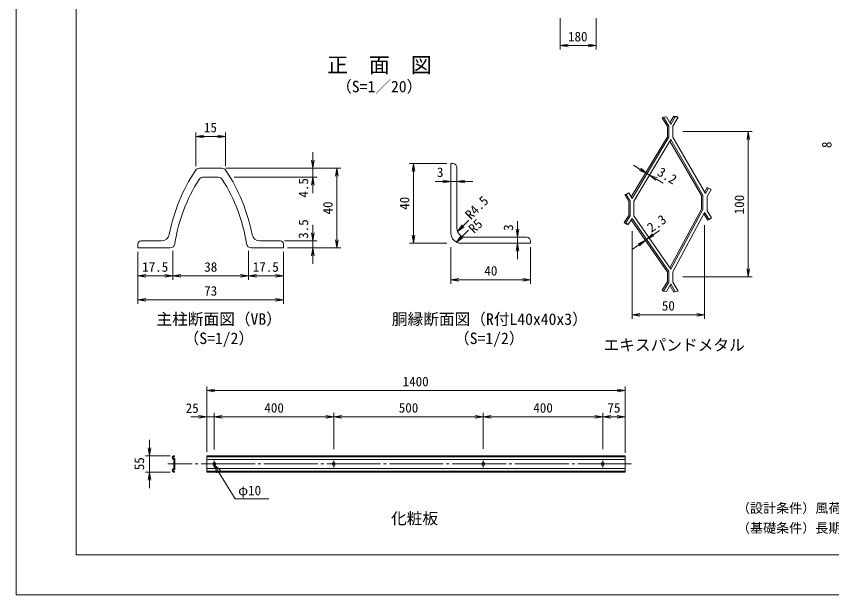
# Model space of a CAD drawing. Units: millimetres, scale not verified, with parts at other scales. Extents: x -4200 to 4200, y -2970 to 2970.
# Drawn here: x -4200 to -107, y -2970 to -66 of the extents above; entities that cross this region are included whole.
import ezdxf
from ezdxf.enums import TextEntityAlignment as Align

# ---------------------------------------------------------------- set-up
doc = ezdxf.new("R2010")
doc.units = ezdxf.units.MM
doc.header["$LTSCALE"] = 15
doc.linetypes.add('LONG_CHAIN', pattern=[21, 18, -1, 1, -1])
for name, color, linetype, lineweight in [('0-0_D-STR1', 1, 'Continuous', 9), ('0-1_D-BMK', 2, 'LONG_CHAIN', 9), ('0-2_D-STR-DIM', 7, 'Continuous', 9), ('0-6_0', 7, 'Continuous', 9), ('0-8_D-STR3', 3, 'Continuous', 9), ('0-9_D-STR-TXT', 7, 'Continuous', 9), ('0-A_D-STR2', 7, 'Continuous', 9), ('0-B_D-TTL', 2, 'Continuous', 9)]:
    doc.layers.add(name, color=color, linetype=linetype, lineweight=lineweight)
doc.layers.add('0-7_D-TTL-TXT', color=7, linetype='Continuous')
doc.styles.add('ＭＳ ゴシック', font='')
doc.styles.get('ＭＳ ゴシック').set_extended_font_data('MS Gothic')

# ---------------------------------------------------------------- blocks, each defined once
blk = doc.blocks.new('_Open')
at = {"layer": '0-6_0'}
blk.add_line((-15, 2.5), (0, 0), dxfattribs=at)
blk.add_lwpolyline([(-15, -2.5), (0, 0), (-15, 0)], dxfattribs=at)
blk = doc.blocks.new('MLeader14')
at = {"layer": '0-9_D-STR-TXT'}
blk.add_line((-3205, -2318.58), (-3184.32, -2352.82), dxfattribs=at)
for points in [[(-3193.49, -2358.36), (-3205, -2318.58), (-3175.14, -2347.28)], [(-3184.32, -2352.82), (-3101.87, -2489.25), (-2939.13, -2489.25), (-2931.93, -2489.25)]]:
    blk.add_lwpolyline(points, dxfattribs=at)

msp = doc.modelspace()

# ---------------------------------------------------------------- linework, layer by layer
at = {"layer": '0-0_D-STR1'}
for p, q in [((-2017.95, -1155.66), (-2017.95, -805.66)), ((-2007.95, -805.66), (-2017.95, -805.66)), ((-3279.95, -829.05), (-3168.56, -829.05)), ((-1987.95, -825.66), (-1987.95, -1130.66)), ((-3264.95, -874.05), (-3186.95, -874.05)), ((-1942.95, -1175.66), (-1637.95, -1175.66)), ((-3589.25, -1209.05), (-3589.25, -1229.05)), ((-3589.25, -1209.05), (-3589.25, -1229.05)), ((-3471.69, -1194.05), (-3574.25, -1194.05)), ((-2976.81, -1194.05), (-2874.25, -1194.05)), ((-2859.25, -1209.05), (-2859.25, -1229.05)), ((-3428.97, -1229.05), (-3589.25, -1229.05)), ((-3019.54, -1229.05), (-2859.25, -1229.05))]:
    msp.add_line(p, q, dxfattribs=at)
msp.add_lwpolyline([(-1967.95, -1205.66), (-1617.95, -1205.66), (-1617.95, -1195.66)], dxfattribs=at)
for centre, radius, start, end in [((-2007.95, -825.66), 20, 0, 90), ((-2544.68, -1337.55), 905, 146.67148, 168.8028), ((-3279.95, -854.05), 25, 90, 146.67148), ((-3168.56, -854.05), 25, 33.32852, 90), ((-3903.83, -1337.55), 905, 11.1972, 33.32852), ((-2574.25, -1337.05), 840, 147.4916, 171.15527), ((-3261.55, -899.05), 25, 90, 147.4916), ((-3186.95, -899.05), 25, 32.5084, 90), ((-3874.25, -1337.05), 840, 8.84473, 32.5084), ((-1942.95, -1130.66), 45, 180.00046, 270), ((-3471.69, -1154.05), 40, 270, 348.8028), ((-2976.81, -1154.05), 40, 191.1972, 270), ((-1967.95, -1155.66), 50, 180.00043, 270), ((-1637.95, -1195.66), 20, 0, 90), ((-3574.25, -1209.05), 15, 90, 180), ((-3428.97, -1204.05), 25, 270, 351.15527), ((-3019.54, -1204.05), 25, 188.84473, 270), ((-2874.25, -1209.05), 15, 0, 90)]:
    msp.add_arc(centre, radius, start, end, dxfattribs=at)
at = {"layer": '0-1_D-BMK'}
for p, q in [((-1111.57, -2313.95), (-3438.79, -2313.95)), ((-3206.11, -2295.95), (-3206.11, -2331.95)), ((-2606.11, -2295.95), (-2606.11, -2331.95)), ((-1856.11, -2295.95), (-1856.11, -2331.95)), ((-1256.11, -2295.95), (-1256.11, -2331.95))]:
    msp.add_line(p, q, dxfattribs=at)
at = {"layer": '0-2_D-STR-DIM'}
for p, q in [((-1469.78, -76.28), (-1469.78, -233.59)), ((-1289.78, -76.28), (-1289.78, -233.59)), ((-1429.78, -213.59), (-1329.78, -213.59)), ((-3299.25, -818.16), (-3299.25, -649.53)), ((-3149.25, -818.16), (-3149.25, -649.53)), ((-854.35, -645.22), (-505.14, -645.22)), ((-3259.25, -669.53), (-3189.25, -669.53)), ((-525.14, -685.22), (-525.14, -1334.65)), ((-2710.94, -789.05), (-2710.94, -749.05)), ((-2037.95, -805.66), (-2225.77, -805.66)), ((-1068.12, -834.82), (-1102.41, -814.22)), ((-3148.56, -829.05), (-2690.94, -829.05)), ((-3148.56, -829.05), (-2570.94, -829.05)), ((-2710.94, -829.05), (-2710.94, -874.05)), ((-2205.77, -845.66), (-2205.77, -1165.66)), ((-1033.84, -855.42), (-1021.11, -863.07)), ((-3106.53, -874.05), (-2690.94, -874.05)), ((-2590.94, -869.05), (-2590.94, -1189.05)), ((-2057.95, -895.62), (-2097.95, -895.62)), ((-2017.95, -895.62), (-1987.95, -895.62)), ((-1947.95, -895.62), (-1907.95, -895.62)), ((-986.82, -883.67), (-952.53, -904.27)), ((-2710.94, -914.05), (-2710.94, -954.05)), ((-1927.41, -1089.9), (-1983.5, -1145.47)), ((-1684.62, -1135.66), (-1684.62, -1095.66)), ((-2710.94, -1154.05), (-2710.94, -1114.05)), ((-1930.34, -1139.68), (-1988.54, -1199.13)), ((-1108.96, -1144.35), (-1108.96, -1584.7)), ((-1003.14, -1163.74), (-970.27, -1140.94)), ((-744.45, -1114.98), (-744.45, -1584.7)), ((-1684.62, -1175.66), (-1684.62, -1205.66)), ((-1042.11, -1190.76), (-1036.01, -1186.53)), ((-2854.25, -1194.05), (-2690.94, -1194.05)), ((-2710.94, -1194.05), (-2710.94, -1229.05)), ((-2037.95, -1205.66), (-2225.77, -1205.66)), ((-2017.95, -1225.66), (-2017.95, -1409)), ((-1617.95, -1225.66), (-1617.95, -1409)), ((-1074.99, -1213.55), (-1107.86, -1236.34)), ((-3589.25, -1249.05), (-3589.25, -1389.99)), ((-3589.25, -1249.05), (-3589.25, -1509.99)), ((-3414.25, -1244.26), (-3414.25, -1389.99)), ((-3414.25, -1244.26), (-3414.25, -1389.99)), ((-3034.25, -1244.26), (-3034.25, -1389.99)), ((-3034.25, -1244.26), (-3034.25, -1389.99)), ((-2859.25, -1249.05), (-2859.25, -1389.99)), ((-2859.25, -1249.05), (-2859.25, -1509.99)), ((-2839.25, -1229.05), (-2690.94, -1229.05)), ((-2839.25, -1229.05), (-2570.94, -1229.05)), ((-1684.62, -1245.66), (-1684.62, -1285.66)), ((-2710.94, -1269.05), (-2710.94, -1309.05)), ((-3549.25, -1369.99), (-3454.25, -1369.99)), ((-3374.25, -1369.99), (-3074.25, -1369.99)), ((-2994.25, -1369.99), (-2899.25, -1369.99)), ((-1977.95, -1389), (-1657.95, -1389)), ((-854.35, -1374.65), (-505.14, -1374.65)), ((-3549.25, -1489.99), (-2899.25, -1489.99)), ((-1068.96, -1564.7), (-784.45, -1564.7)), ((-3243.61, -2252.7), (-3243.61, -1925.14)), ((-3203.61, -1945.14), (-1183.61, -1945.14)), ((-1143.61, -2252.7), (-1143.61, -1925.14)), ((-3283.61, -2077.14), (-3323.61, -2077.14)), ((-3243.61, -2222.7), (-3243.61, -2057.14)), ((-3243.61, -2077.14), (-3206.11, -2077.14)), ((-3206.11, -2240.73), (-3206.11, -2057.14)), ((-3206.11, -2240.73), (-3206.11, -2057.14)), ((-3166.11, -2077.14), (-3126.11, -2077.14)), ((-3166.11, -2077.14), (-2646.11, -2077.14)), ((-2606.11, -2238.96), (-2606.11, -2057.14)), ((-2606.11, -2238.96), (-2606.11, -2057.14)), ((-2566.11, -2077.14), (-1896.11, -2077.14)), ((-1856.11, -2238.31), (-1856.11, -2057.14)), ((-1856.11, -2238.31), (-1856.11, -2057.14)), ((-1816.11, -2077.14), (-1296.11, -2077.14)), ((-1256.11, -2239.46), (-1256.11, -2057.14)), ((-1256.11, -2239.46), (-1256.11, -2057.14)), ((-1216.11, -2077.14), (-1183.61, -2077.14)), ((-1143.61, -2257.2), (-1143.61, -2057.14)), ((-3530.51, -2232.7), (-3530.51, -2192.7)), ((-3428.24, -2272.7), (-3550.51, -2272.7)), ((-3530.51, -2272.7), (-3530.51, -2355.2)), ((-3428.24, -2355.2), (-3550.51, -2355.2)), ((-3530.51, -2395.2), (-3530.51, -2435.2))]:
    msp.add_line(p, q, dxfattribs=at)
at = {"layer": '0-8_D-STR3'}
for p, q in [((-3408.24, -2290.7), (-3408.24, -2337.2)), ((-3405.24, -2273.22), (-3405.24, -2278.35)), ((-3403.74, -2289.05), (-3403.74, -2338.85)), ((-1143.61, -2272.7), (-3243.61, -2272.7)), ((-3243.61, -2272.7), (-3243.61, -2355.2)), ((-1143.61, -2277.2), (-3243.61, -2277.2)), ((-1143.61, -2290.7), (-3243.61, -2290.7)), ((-1143.61, -2272.7), (-1143.61, -2355.2)), ((-3405.24, -2349.56), (-3405.24, -2354.69)), ((-1143.61, -2337.2), (-3243.61, -2337.2)), ((-1143.61, -2350.7), (-3243.61, -2350.7)), ((-1143.61, -2355.2), (-3243.61, -2355.2))]:
    msp.add_line(p, q, dxfattribs=at)
for centre in [(-3206.11, -2313.95), (-2606.11, -2313.95), (-1856.11, -2313.95), (-1256.11, -2313.95)]:
    msp.add_circle(centre, 7.5, dxfattribs=at)
for centre, radius, start, end in [((-3408.24, -2281.7), 9, 70.52902, 270), ((-3408.24, -2281.7), 4.5, 48.19001, 281.53799), ((-3406.74, -2289.05), 3, 0, 101.53718), ((-3408.24, -2346.2), 9, 90.00069, 289.47168), ((-3408.24, -2346.2), 4.5, 78.46349, 311.81106), ((-3406.74, -2338.85), 3, 258.46283, 0.00055)]:
    msp.add_arc(centre, radius, start, end, dxfattribs=at)
at = {"layer": '0-A_D-STR2'}
for p, q in [((-950.43, -572.32), (-956.86, -576.03)), ((-936.09, -570.72), (-950.43, -572.32)), ((-936.09, -570.72), (-950.43, -572.32)), ((-924.21, -617.69), (-950.43, -572.32)), ((-924.21, -617.69), (-950.43, -572.32)), ((-936.09, -570.72), (-914.28, -608.92)), ((-936.09, -570.72), (-914.28, -608.92)), ((-892.47, -570.72), (-914.28, -608.92)), ((-892.47, -570.72), (-914.28, -608.92)), ((-904.35, -617.69), (-878.13, -572.32)), ((-904.35, -617.69), (-878.13, -572.32)), ((-898.91, -567.04), (-884.57, -568.64)), ((-892.47, -570.72), (-878.13, -572.32)), ((-892.47, -570.72), (-878.13, -572.32)), ((-878.13, -572.32), (-884.57, -568.64)), ((-931.64, -619.68), (-956.86, -576.03)), ((-931.64, -670.89), (-931.64, -619.68)), ((-924.21, -673.52), (-924.21, -617.69)), ((-924.21, -672.95), (-924.21, -617.69)), ((-904.35, -672.75), (-904.35, -617.69)), ((-904.35, -673.52), (-904.35, -617.69)), ((-931.64, -670.89), (-1113.31, -973.29)), ((-924.21, -672.95), (-1109.05, -980.61)), ((-914.28, -685.25), (-1100.2, -994.72)), ((-918.65, -692.52), (-761.01, -965.58)), ((-914.28, -685.25), (-753.58, -963.59)), ((-904.35, -672.75), (-740.72, -956.17)), ((-745.09, -948.9), (-731.24, -925.12)), ((-731.75, -970.27), (-711.99, -936.33)), ((-724.82, -928.86), (-731.24, -925.12)), ((-1137.78, -960.78), (-1145.85, -961.66)), ((-1125.44, -996.72), (-1145.85, -961.66)), ((-1124.95, -953.31), (-1137.78, -960.78)), ((-1118.02, -994.72), (-1137.78, -960.78)), ((-1109.05, -980.61), (-1124.95, -953.31)), ((-761.01, -965.58), (-761.01, -1034.9)), ((-753.58, -963.59), (-753.58, -1036.76)), ((-731.75, -970.27), (-731.75, -1043.44)), ((-1125.44, -996.72), (-1125.44, -1065.73)), ((-1118.02, -994.72), (-1118.02, -1067.89)), ((-1100.2, -994.72), (-1100.2, -1067.89)), ((-761.01, -1034.9), (-919.03, -1329.19)), ((-753.58, -1036.76), (-914.28, -1336.04)), ((-744.45, -1051.15), (-904.35, -1348.93)), ((-748.48, -1058.65), (-728.24, -1090.46)), ((-731.75, -1043.44), (-709.45, -1078.51)), ((-1125.44, -1065.73), (-1148.49, -1101.97)), ((-1135.96, -1109.94), (-1148.49, -1101.97)), ((-1118.02, -1067.89), (-1140.32, -1102.96)), ((-1108.96, -1081.32), (-1127.79, -1110.93)), ((-1113.28, -1088.11), (-931.64, -1350.1)), ((-1108.96, -1081.32), (-924.21, -1347.78)), ((-1100.2, -1067.89), (-914.28, -1336.04)), ((-728.24, -1090.46), (-721.98, -1086.48)), ((-1127.79, -1110.93), (-1135.96, -1109.94)), ((-931.64, -1350.1), (-931.64, -1398.38)), ((-924.21, -1347.78), (-924.21, -1400.37)), ((-904.35, -1348.93), (-904.35, -1400.37)), ((-931.64, -1398.38), (-956.86, -1442.03)), ((-924.21, -1400.37), (-950.43, -1445.75)), ((-936.09, -1447.34), (-914.28, -1409.15)), ((-892.47, -1447.34), (-914.28, -1409.15)), ((-904.35, -1400.37), (-878.13, -1445.75)), ((-950.43, -1445.75), (-956.86, -1442.03)), ((-936.09, -1447.34), (-950.43, -1445.75)), ((-892.47, -1447.34), (-878.13, -1445.75))]:
    msp.add_line(p, q, dxfattribs=at)
for points in [[(-892.47, -570.72), (-898.91, -567.04), (-918.56, -601.43)], [(-740.72, -956.17), (-724.82, -928.86), (-711.99, -936.33)], [(-744.45, -1051.15), (-721.98, -1086.48), (-709.45, -1078.51)], [(-1127.79, -1110.93), (-1140.32, -1102.96), (-1148.49, -1101.97)], [(-892.47, -1447.34), (-898.91, -1451.02), (-918.56, -1416.63)]]:
    msp.add_lwpolyline(points, dxfattribs=at)
at = {"layer": '0-B_D-TTL', "color": 7}
msp.add_lwpolyline([(-4199.81, -2970.19), (4200.19, -2970.19), (4200.19, 2969.81), (-4199.81, 2969.81)], close=True, dxfattribs=at)
at = {"layer": '0-B_D-TTL'}
msp.add_lwpolyline([(-3899.81, 2769.81), (3900.19, 2769.81), (3900.19, -2770.19), (-3899.81, -2770.19)], close=True, dxfattribs=at)

# ---------------------------------------------------------------- block references
at = {"layer": '0-2_D-STR-DIM', "xscale": 2.666667, "yscale": 2.666667}
for p, rotation in [((-1469.78, -213.59), 180), ((-525.14, -645.22), 90), ((-3299.25, -669.53), 180), ((-2710.94, -829.05), 270), ((-2205.77, -805.66), 90), ((-2590.94, -829.05), 90), ((-1033.84, -855.42), 329.00363), ((-1021.11, -863.07), 149.00363), ((-2710.94, -874.05), 90), ((-1987.95, -895.62), 180), ((-1984.92, -1146.88), 224.73463), ((-1684.62, -1175.66), 270), ((-2710.94, -1194.05), 270), ((-2205.77, -1205.66), 270), ((-1989.94, -1200.56), 225.61009), ((-1042.11, -1190.76), 34.73502), ((-1036.01, -1186.53), 214.73502), ((-2590.94, -1229.05), 270), ((-1684.62, -1205.66), 90), ((-2710.94, -1229.05), 90), ((-525.14, -1374.65), 270), ((-3589.25, -1369.99), 180), ((-3414.25, -1369.99), 180), ((-3034.25, -1369.99), 180), ((-2017.95, -1389), 180), ((-3589.25, -1489.99), 180), ((-1108.96, -1564.7), 180), ((-3243.61, -1945.14), 180), ((-3206.11, -2077.14), 180), ((-3206.11, -2077.14), 180), ((-2606.11, -2077.14), 180), ((-1856.11, -2077.14), 180), ((-1256.11, -2077.14), 180), ((-3530.51, -2272.7), 270), ((-3530.51, -2355.2), 90)]:
    msp.add_blockref('_Open', p, dxfattribs=dict(at, rotation=rotation))
for p in [(-1289.78, -213.59), (-3149.25, -669.53), (-2017.95, -895.62), (-3414.25, -1369.99), (-3034.25, -1369.99), (-2859.25, -1369.99), (-1617.95, -1389), (-2859.25, -1489.99), (-744.45, -1564.7), (-1143.61, -1945.14), (-3243.61, -2077.14), (-2606.11, -2077.14), (-1856.11, -2077.14), (-1256.11, -2077.14), (-1143.61, -2077.14)]:
    msp.add_blockref('_Open', p, dxfattribs=at)
at = {"layer": '0-9_D-STR-TXT'}
msp.add_blockref('MLeader14', (0, 0), dxfattribs=at)

# ---------------------------------------------------------------- texts
at = {"layer": '0-2_D-STR-DIM', "style": 'ＭＳ ゴシック'}
for s, p in [('180', (-1430.43, -206.85)), ('15', (-3258, -662.79)), ('3', (-2088.41, -887.72)), ('17.5', (-3568, -1363.24)), ('38', (-3256.5, -1363.24)), ('17.5', (-3013, -1363.24)), ('40', (-1850.2, -1382.25)), ('73', (-3256.85, -1483.24)), ('50', (-959.33, -1557.95)), ('1400', (-2260.51, -1938.39)), ('25', (-3349.59, -2071.89)), ('400', (-2954.61, -2070.39)), ('500', (-2279.98, -2070.39)), ('400', (-1604.61, -2070.39)), ('75', (-1232.46, -2070.39))]:
    msp.add_text(s, height=48.06, dxfattribs=at).set_placement(p, align=Align.BOTTOM_LEFT)
for s, rotation, p in [('8', 90, (-93.22, -727.84)), ('3.2', 329.004, (-994, -874.03)), ('4.5', 90, (-2720.39, -976.39)), ('40', 90, (-2212.51, -1037.91)), ('R4.5', 45, (-1907.62, -1100.13)), ('100', 90, (-531.89, -1060.59)), ('40', 90, (-2597.69, -1061.3)), ('3.5', 90, (-2720.39, -1183.43)), ('R5', 45, (-1891.16, -1169.95)), ('2.3', 34.735, (-1003.9, -1165.51)), ('3', 90, (-1691.28, -1143.29)), ('55', 90, (-3543.96, -2345.45))]:
    msp.add_text(s, height=48.06, rotation=rotation, dxfattribs=at).set_placement(p, align=Align.BOTTOM_LEFT)
at = {"layer": '0-7_D-TTL-TXT', "style": 'ＭＳ ゴシック'}
for s, height, p in [('正\u3000面\u3000図', 76.98, (-2639.68, -372)), ('（S=1／20）', 57.73, (-2594.2, -465.19)), ('主柱断面図（VB）', 57.73, (-3496.51, -1632.57)), ('胴縁断面図（R付L40x40x3）', 57.73, (-2314.6, -1632.88)), ('（S=1/2）', 57.73, (-3360.06, -1729.06)), ('（S=1/2）', 57.73, (-2002.72, -1729.06)), ('エキスパンドメタル', 57.73, (-1251.92, -1762.64)), ('（設計条件）風荷重：昭和57年改正 建築基準法・同施行令に基づく風圧力に準拠。', 48.06, (-582.26, -2573.8)), ('化粧板', 57.73, (-2318.87, -2633.62)), ('（基礎条件）長期許容地耐力98kN/m の場合。', 48.06, (-582.26, -2673.8))]:
    msp.add_text(s, height=height, dxfattribs=at).set_placement(p, align=Align.BOTTOM_LEFT)
at = {"layer": '0-9_D-STR-TXT', "style": 'ＭＳ ゴシック'}
msp.add_text('φ10', height=48.06, dxfattribs=at).set_placement((-3086, -2485.27), align=Align.BOTTOM_LEFT)

doc.saveas('drawing.dxf')
